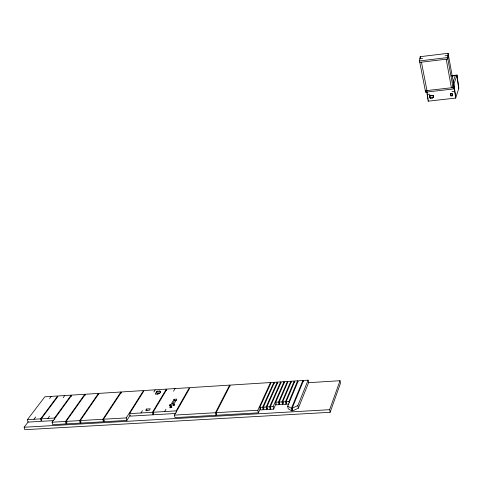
<?xml version="1.0" encoding="UTF-8"?>
<svg xmlns="http://www.w3.org/2000/svg" width="483" height="483" viewBox="0 0 483 483"><rect width="100%" height="100%" fill="white"/><g stroke="black" fill="none" stroke-linecap="round" stroke-linejoin="round"><path stroke-width="0.72" d="M429.399 96.407C429.785 94.777 433.994 94.819 433.245 97.186L432.557 98.049L430.492 98.284L429.574 97.596L429.574 95.882M453.507 83.227L453.042 87.574L425.33 90.75M426.749 91.522L428.173 101.176L455.656 98.079L453.76 84.628L448.103 53.305L420.174 56.686L419.534 60.936L425.601 92.15L453.296 88.981L453.76 84.628L457.009 75.034L451.774 75.65M453.296 88.981L447.608 57.562L448.103 53.305M448.363 54.748L447.868 59.011L419.818 62.373M425.601 92.15L425.801 90.695M455.656 98.079L458.85 88.202L457.009 75.034M450.959 95.966L450.796 93.297L450.959 95.966L452.577 95.785L452.523 93.853M452.969 82.358L455.27 75.65M28.231 421.864L24.15 427.238L24.808 429.695L330.13 412.301L340.479 383.242L340.02 380.713L308.462 382.693M330.13 412.301L329.647 409.687L340.02 380.713M433.07 95.99L433.203 95.399M432.557 98.049L433.414 96.727L433.239 95.537M433.245 97.186L433.414 96.727M430.492 98.284L430.667 97.826L432.726 97.59M430.262 97.602L431.059 95.531M429.876 95.803L430.057 95.35M428.173 101.176L428.355 100.718M429.574 97.596L429.58 95.948M298.337 408.183L308.589 382.687L308.106 380.163L303.547 380.453L292.13 408.268L292.638 410.864L298.337 408.183L297.836 405.587L308.106 380.163M303.107 381.757L302.865 380.495L298.313 380.785L287.705 406.179L288.212 408.769L291.931 410.906L292.499 409.512M291.931 410.906L291.424 408.31L302.865 380.495M289.239 402.756L288.985 401.47L297.631 380.827L294.902 380.996L286.184 401.633L286.691 404.211L288.792 404.084M294.467 382.301L294.225 381.045L291.497 381.214L282.688 401.844L283.195 404.416L285.99 404.247L286.57 402.87M285.99 404.247L285.483 401.675L294.225 381.045M291.062 382.512L290.82 381.256L288.097 381.431L279.192 402.049L279.699 404.621L282.495 404.458L283.376 402.387M282.495 404.458L281.987 401.886L290.82 381.256M287.663 382.729L287.421 381.473L284.704 381.642L275.702 402.261L276.21 404.826L279.005 404.663L279.597 403.281M279.005 404.663L278.492 402.091L287.421 381.473M284.27 382.941L284.022 381.685L281.311 381.86L270.329 406.734L270.848 409.312L273.65 409.149L275.998 403.752M273.65 409.149L273.137 406.571L284.022 381.685M280.883 383.152L280.635 381.902L277.924 382.071L266.833 406.94L267.353 409.518L270.148 409.355L270.746 408.002M270.148 409.355L269.629 406.777L280.635 381.902M277.496 383.369L277.248 382.113L274.543 382.288L263.338 407.145L263.857 409.717L266.652 409.554L267.25 408.207M266.652 409.554L266.133 406.982L277.248 382.113M274.115 383.58L273.867 382.331L271.162 382.5L259.842 407.35L260.367 409.922L263.157 409.759L264.068 407.737M263.157 409.759L262.637 407.187L273.867 382.331M270.74 383.792L270.486 382.542L230.288 385.084L216.155 412.681L216.704 415.241L258.363 412.838L260.518 408.093M258.363 412.838L257.837 410.26L270.486 382.542M229.884 386.364L229.624 385.126L190.03 387.626L174.441 415.108L175.015 417.644L216.016 415.283L216.692 413.961M216.016 415.283L215.466 412.724L229.624 385.126M176.47 412.15L176.18 410.888L189.378 387.668L166.991 389.081L153.123 412.247L153.709 414.758L175.269 413.502M172.509 403.987L174.387 400.739L174.055 399.278L176.778 399.115L174.164 403.655L171.423 403.818L174.055 399.278M164.631 411.57L165.995 409.228M173.524 391.212L175.075 388.567M166.623 390.349L166.345 389.123L144.157 390.524L129.607 413.635L130.199 416.135L153.039 414.8L153.811 413.508M153.039 414.8L152.453 412.289L166.345 389.123M146.5 409.041L145.649 410.435L149.416 410.212L150.261 408.817L146.5 409.041L146.941 410.912M156.625 391.671L155.339 393.778A0.972 0.417 -14.1 0 0 155.955 394.188L157.947 394.062L159.65 393.313L160.682 391.61L159.788 391.031L157.802 391.158A0.966 0.411 -14 0 0 156.625 391.671L157.186 394.122A0.96 0.411 -14.1 0 1 158.364 393.609L159.686 393.524M141.006 412.959L142.443 410.628M153.872 392.027L155.224 389.823M126.872 420.421L126.274 417.904L143.511 390.566L121.517 391.955L103.507 419.232L104.123 421.731L126.872 420.421L130.072 415.32M121.173 393.204L120.883 391.997L99.075 393.373L80.287 420.578L80.915 423.066L103.459 421.768L104.28 420.524M103.459 421.768L102.849 419.268L120.883 391.997M98.737 394.617L98.441 393.41L85.413 394.237L66.153 421.399L66.787 423.881L80.263 423.102L81.114 421.864M80.263 423.102L79.635 420.615L98.441 393.41M85.08 395.48L84.785 394.273L71.816 395.094L52.092 422.22L52.738 424.69L66.135 423.917L66.992 422.71M66.135 423.917L65.501 421.442L84.785 394.273M54.82 419.286L54.507 418.055L71.194 395.136L58.298 395.951L41.236 418.839L41.882 421.291L53.667 420.602M47.859 418.447L49.562 416.135M63.128 397.726L64.734 395.541M40.596 418.876L57.67 395.988L44.847 396.797L27.404 419.655L28.05 422.1L41.242 421.333L40.596 418.876L27.404 419.655M33.991 419.262L35.73 416.956M49.604 398.572L51.252 396.392M292.13 408.268L297.836 405.587M419.854 58.805L422.589 58.473M445.097 55.762L447.856 55.43M419.534 60.936L447.608 57.562M451.557 76.085L456.864 75.463L458.705 88.637M427.189 94.499L429.876 94.197M451.997 91.673L454.708 91.365M450.639 93.75L452.263 93.569L452.577 95.785M451.11 95.507L452.734 95.326M174.387 400.739L176.428 400.618M169.563 405.092L170.897 405.014M170.07 407.042L171.405 406.958M275.702 402.261L278.492 402.091M279.192 402.049L281.987 401.886M282.688 401.844L285.483 401.675M286.184 401.633L288.985 401.47M41.236 418.839L54.507 418.055M129.607 413.635L152.453 412.289M153.123 412.247L176.18 410.888M259.842 407.35L262.637 407.187M263.338 407.145L266.133 406.982M266.833 406.94L269.629 406.777M270.329 406.734L273.137 406.571M52.092 422.22L65.501 421.442M66.153 421.399L79.635 420.615M80.287 420.578L102.849 419.268M103.507 419.232L126.274 417.904M174.441 415.108L215.466 412.724M216.155 412.681L257.837 410.26M24.15 427.238L329.647 409.687M287.705 406.179L291.424 408.31M429.755 97.143L430.667 97.826M71.194 395.136L71.496 396.332M157.802 391.158L158.364 393.609M159.788 391.031L160.205 392.872M421.46 62.18L426.954 90.562M420.174 56.686L420.452 58.117M297.631 380.827L297.872 382.083M446.207 59.21L451.406 87.761M427.038 91.806L427.256 93.291M427.479 94.777L427.697 96.262M427.914 97.747L428.137 99.232M453.911 84.181L455.801 97.62M173.107 405.436A0.954 0.417 -13.9 0 1 174.568 405.074M169.587 405.986A0.954 0.417 -14 0 1 170.282 405.334A0.954 0.417 -14 0 1 171.399 405.43M170.101 407.936A0.954 0.417 -14 0 1 170.789 407.284A0.954 0.417 -14 0 1 171.912 407.38M169.859 405.527A0.954 0.417 -14 0 0 171.278 404.899A0.954 0.417 -14 0 0 169.907 404.778A0.954 0.417 -14 0 0 169.859 405.527M173.264 405.328A0.954 0.417 -13.9 0 0 174.677 404.694A0.954 0.417 -13.9 0 0 173.306 404.579A0.954 0.417 -13.9 0 0 173.264 405.328M170.372 407.483A0.954 0.417 -14 0 0 171.791 406.849A0.954 0.417 -14 0 0 170.421 406.728A0.954 0.417 -14 0 0 170.372 407.483"/></g></svg>
